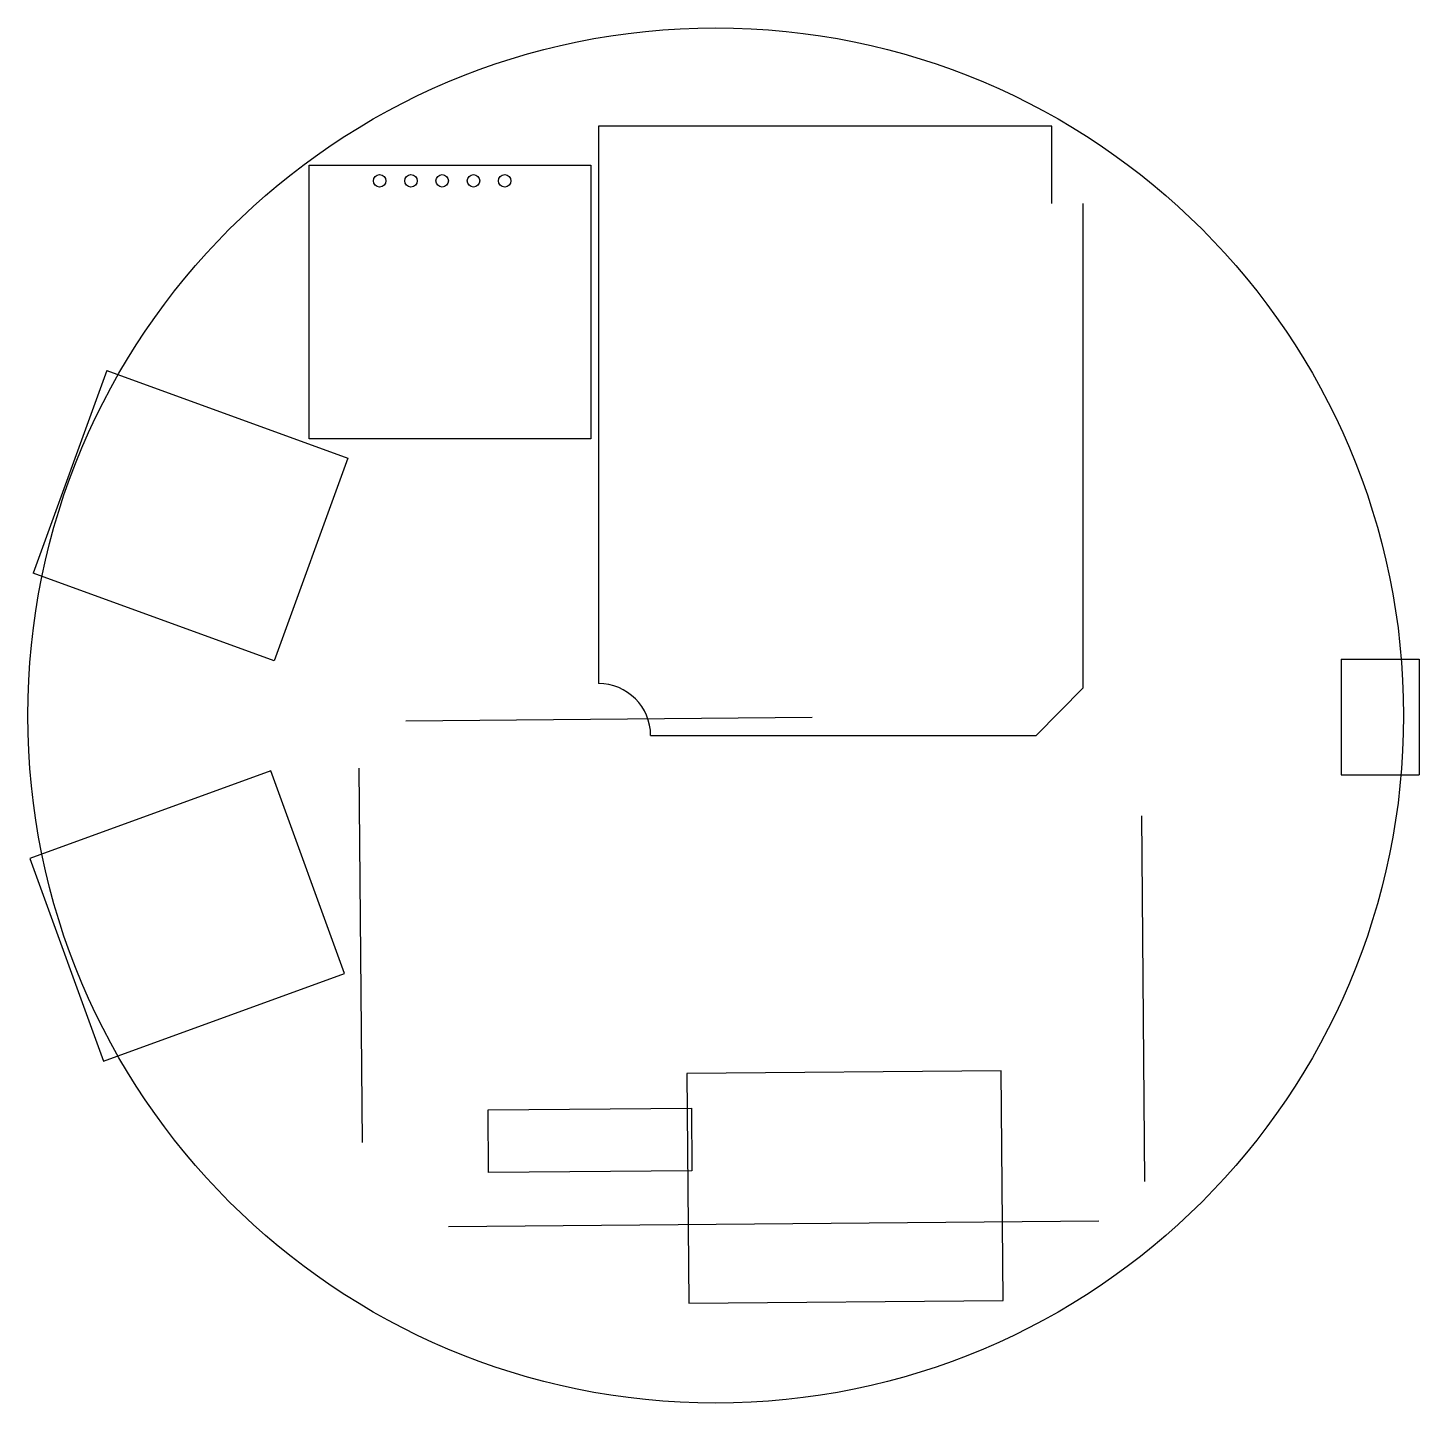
# Model space of a CAD drawing. Header units: millimetres. Extents: x -44 to 45, y -44 to 44.
import ezdxf

# ---------------------------------------------------------------- set-up
doc = ezdxf.new("R2010")
doc.units = ezdxf.units.MM

msp = doc.modelspace()

# ---------------------------------------------------------------- linework, layer by layer
at = {"color": 7, "linetype": 'Continuous'}
for p, q in [((-7.499, 37.713), (-7.499, 2.051)), ((21.501, 37.713), (-7.499, 37.713)), ((21.501, 32.769), (21.501, 37.713)), ((-25.994, 17.708), (-25.994, 35.208)), ((-25.994, 35.208), (-7.994, 35.208)), ((-7.994, 35.208), (-7.994, 17.708)), ((23.501, 1.769), (23.501, 32.769)), ((-38.94, 22.084), (-43.66, 9.117)), ((-38.94, 22.084), (-23.529, 16.475)), ((-7.994, 17.708), (-25.994, 17.708)), ((-23.529, 16.475), (-28.249, 3.507)), ((-28.249, 3.507), (-43.66, 9.117)), ((40, 3.597), (45, 3.597)), ((40, 3.597), (40, -3.803)), ((45, 3.597), (45, -3.803)), ((20.501, -1.287), (23.501, 1.769)), ((-19.824, -0.336), (6.175, -0.109)), ((-4.161, -1.287), (20.501, -1.287)), ((-28.466, -3.538), (-43.877, -9.147)), ((-23.746, -16.506), (-28.466, -3.538)), ((-22.589, -27.311), (-22.798, -3.362)), ((40, -3.803), (45, -3.803)), ((27.231, -6.426), (27.435, -29.825)), ((-43.877, -9.147), (-39.157, -22.115)), ((-39.157, -22.115), (-23.746, -16.506)), ((18.264, -22.735), (-1.835, -22.911)), ((-1.835, -22.911), (-1.707, -37.61)), ((18.392, -37.435), (18.264, -22.735)), ((-14.557, -25.241), (-1.557, -25.128)), ((-14.522, -29.241), (-14.557, -25.241)), ((-1.557, -25.128), (-1.522, -29.128)), ((-1.522, -29.128), (-14.522, -29.241)), ((24.499, -32.351), (-17.092, -32.714)), ((-1.707, -37.61), (18.392, -37.435))]:
    msp.add_line(p, q, dxfattribs=at)
for centre, radius in [((0, 0), 44), ((-21.494, 34.208), 0.4), ((-19.494, 34.208), 0.4), ((-17.494, 34.208), 0.4), ((-15.494, 34.208), 0.4), ((-13.494, 34.208), 0.4)]:
    msp.add_circle(centre, radius, dxfattribs=at)
msp.add_arc((-7.499, -1.287), 3.338, 0, 90, dxfattribs=at)

doc.saveas('drawing.dxf')
